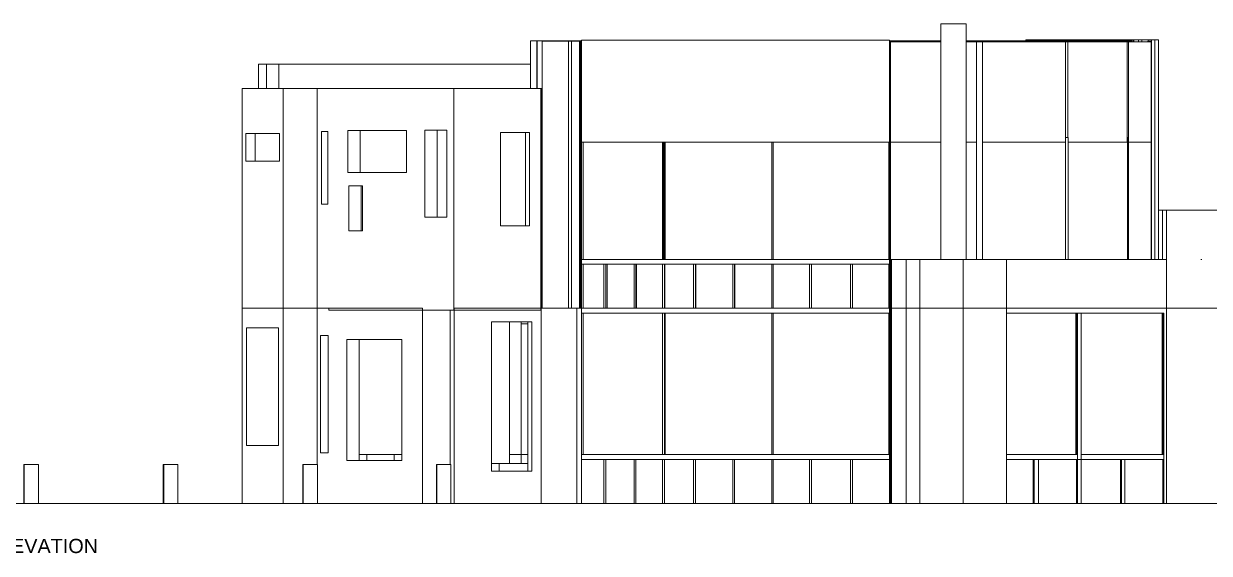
# Model space of a CAD drawing. Header units: millimetres. Extents: x 5814.9 to 5906.1, y 2492.5 to 2551.4.
# Drawn here: x 5833.71 to 5858.03, y 2511.64 to 2522.5 of the extents above; entities that cross this region are included whole.
import ezdxf

# ---------------------------------------------------------------- set-up
doc = ezdxf.new("R2010")
doc.units = ezdxf.units.MM
doc.layers.add('0inne_gulv', color=41, linetype='Continuous', lineweight=13)
doc.layers.add('G-ANNO-TEXT', color=231, linetype='Continuous', lineweight=9)
doc.styles.add('Arial_1', font='arial.ttf', dxfattribs={"height": 50})

msp = doc.modelspace()

# ---------------------------------------------------------------- linework, layer by layer
at = {"layer": '0inne_gulv'}
for p, q in [((5852.523, 2522.144), (5852.523, 2522.496)), ((5852.523, 2522.496), (5853.042, 2522.496)), ((5853.042, 2522.144), (5853.042, 2522.496)), ((5844.105, 2521.666), (5844.105, 2522.144)), ((5844.105, 2522.144), (5844.231, 2522.144)), ((5844.231, 2522.144), (5844.232, 2522.144)), ((5844.231, 2521.166), (5844.231, 2522.144)), ((5844.232, 2522.144), (5844.232, 2522.146)), ((5844.237, 2522.146), (5844.232, 2522.146)), ((5844.232, 2521.166), (5844.232, 2522.144)), ((5844.237, 2521.166), (5844.237, 2522.146)), ((5844.237, 2522.146), (5844.344, 2522.146)), ((5844.344, 2522.136), (5844.344, 2522.146)), ((5844.344, 2522.146), (5844.568, 2522.146)), ((5844.344, 2522.136), (5844.344, 2521.166)), ((5844.344, 2522.136), (5844.568, 2522.136)), ((5844.568, 2522.136), (5844.568, 2522.146)), ((5844.568, 2522.146), (5844.585, 2522.146)), ((5844.568, 2522.136), (5844.585, 2522.136)), ((5844.585, 2522.144), (5844.585, 2522.146)), ((5844.585, 2522.136), (5844.585, 2522.144)), ((5845.148, 2522.144), (5844.585, 2522.144)), ((5844.881, 2522.136), (5844.585, 2522.136)), ((5844.881, 2516.666), (5844.881, 2522.136)), ((5844.881, 2522.136), (5844.946, 2522.136)), ((5844.946, 2516.666), (5844.946, 2522.136)), ((5844.946, 2522.136), (5845.107, 2522.136)), ((5845.107, 2522.136), (5845.13, 2522.136)), ((5845.107, 2516.666), (5845.107, 2522.136)), ((5845.13, 2520.166), (5845.13, 2522.136)), ((5845.13, 2522.136), (5845.148, 2522.136)), ((5845.148, 2522.144), (5845.148, 2522.156)), ((5851.467, 2522.156), (5845.148, 2522.156)), ((5845.148, 2522.136), (5845.148, 2522.144)), ((5845.148, 2520.166), (5845.148, 2522.136)), ((5851.467, 2522.146), (5851.467, 2522.156)), ((5851.467, 2520.066), (5851.467, 2522.146)), ((5851.488, 2522.146), (5851.467, 2522.146)), ((5851.488, 2522.144), (5851.488, 2522.146)), ((5852.523, 2522.144), (5851.488, 2522.144)), ((5851.488, 2522.126), (5851.488, 2522.144)), ((5851.488, 2520.066), (5851.488, 2522.126)), ((5851.488, 2522.126), (5852.523, 2522.126)), ((5852.523, 2522.126), (5852.523, 2522.144)), ((5852.523, 2520.066), (5852.523, 2522.126)), ((5854.264, 2522.144), (5853.042, 2522.144)), ((5853.042, 2522.126), (5853.042, 2522.144)), ((5853.042, 2520.066), (5853.042, 2522.126)), ((5853.253, 2522.126), (5853.042, 2522.126)), ((5853.253, 2520.066), (5853.253, 2522.126)), ((5853.372, 2522.126), (5853.253, 2522.126)), ((5853.372, 2520.066), (5853.372, 2522.126)), ((5853.372, 2522.126), (5855.074, 2522.126)), ((5854.264, 2522.144), (5854.264, 2522.166)), ((5854.264, 2522.166), (5854.344, 2522.166)), ((5854.344, 2522.144), (5854.264, 2522.144)), ((5854.344, 2522.144), (5854.344, 2522.166)), ((5854.344, 2522.166), (5855.569, 2522.166)), ((5855.569, 2522.144), (5854.344, 2522.144)), ((5855.074, 2520.166), (5855.074, 2522.126)), ((5855.074, 2522.126), (5855.127, 2522.126)), ((5855.127, 2520.166), (5855.127, 2522.126)), ((5855.127, 2522.126), (5856.341, 2522.126)), ((5855.569, 2522.144), (5855.569, 2522.166)), ((5855.747, 2522.166), (5855.569, 2522.166)), ((5855.747, 2522.144), (5855.569, 2522.144)), ((5855.747, 2522.144), (5855.747, 2522.166)), ((5855.75, 2522.166), (5855.747, 2522.166)), ((5855.75, 2522.144), (5855.747, 2522.144)), ((5855.75, 2522.144), (5855.75, 2522.166)), ((5855.834, 2522.166), (5855.75, 2522.166)), ((5855.834, 2522.144), (5855.75, 2522.144)), ((5855.834, 2522.144), (5855.834, 2522.166)), ((5856.428, 2522.166), (5855.834, 2522.166)), ((5856.428, 2522.144), (5855.834, 2522.144)), ((5856.341, 2520.166), (5856.341, 2522.126)), ((5856.341, 2522.126), (5856.366, 2522.126)), ((5856.366, 2520.166), (5856.366, 2522.126)), ((5856.366, 2522.126), (5856.428, 2522.126)), ((5856.428, 2522.144), (5856.428, 2522.166)), ((5856.43, 2522.166), (5856.428, 2522.166)), ((5856.428, 2522.126), (5856.428, 2522.144)), ((5856.428, 2522.126), (5856.43, 2522.126)), ((5856.43, 2522.126), (5856.43, 2522.166)), ((5856.43, 2522.166), (5856.459, 2522.166)), ((5856.43, 2522.126), (5856.459, 2522.126)), ((5856.459, 2522.166), (5856.465, 2522.166)), ((5856.459, 2522.126), (5856.459, 2522.166)), ((5856.459, 2522.126), (5856.465, 2522.126)), ((5856.476, 2522.166), (5856.465, 2522.166)), ((5856.465, 2522.126), (5856.476, 2522.126)), ((5856.476, 2522.126), (5856.476, 2522.166)), ((5856.476, 2522.166), (5856.572, 2522.166)), ((5856.572, 2522.126), (5856.476, 2522.126)), ((5856.572, 2522.126), (5856.572, 2522.166)), ((5856.64, 2522.166), (5856.572, 2522.166)), ((5856.572, 2522.126), (5856.64, 2522.126)), ((5856.64, 2522.126), (5856.64, 2522.166)), ((5856.774, 2522.166), (5856.64, 2522.166)), ((5856.765, 2522.126), (5856.64, 2522.126)), ((5856.765, 2522.136), (5856.765, 2522.126)), ((5856.774, 2522.136), (5856.765, 2522.136)), ((5856.833, 2522.126), (5856.765, 2522.126)), ((5856.774, 2522.136), (5856.774, 2522.166)), ((5856.774, 2522.166), (5856.842, 2522.166)), ((5856.833, 2522.136), (5856.774, 2522.136)), ((5856.833, 2522.136), (5856.842, 2522.136)), ((5856.833, 2522.136), (5856.833, 2522.126)), ((5856.833, 2520.066), (5856.833, 2522.126)), ((5856.842, 2522.136), (5856.842, 2522.166)), ((5856.842, 2522.166), (5856.909, 2522.166)), ((5856.842, 2517.666), (5856.842, 2522.136)), ((5856.909, 2517.666), (5856.909, 2522.166)), ((5856.909, 2517.666), (5856.909, 2522.166)), ((5856.909, 2522.166), (5856.909, 2522.166)), ((5856.909, 2522.166), (5856.984, 2522.166)), ((5856.984, 2518.676), (5856.984, 2522.166)), ((5838.526, 2521.666), (5838.526, 2521.166)), ((5838.526, 2521.666), (5838.686, 2521.666)), ((5838.686, 2521.166), (5838.686, 2521.666)), ((5838.94, 2521.666), (5838.686, 2521.666)), ((5838.94, 2521.666), (5844.105, 2521.666)), ((5838.94, 2521.166), (5838.94, 2521.666)), ((5844.105, 2521.166), (5844.105, 2521.666)), ((5838.188, 2516.666), (5838.188, 2521.166)), ((5838.188, 2521.166), (5838.526, 2521.166)), ((5838.526, 2521.166), (5838.686, 2521.166)), ((5838.94, 2521.166), (5838.686, 2521.166)), ((5838.94, 2521.166), (5839.029, 2521.166)), ((5839.029, 2516.666), (5839.029, 2521.166)), ((5839.728, 2521.166), (5839.029, 2521.166)), ((5839.728, 2516.666), (5839.728, 2521.166)), ((5839.728, 2521.166), (5842.532, 2521.166)), ((5842.532, 2521.166), (5842.532, 2516.626)), ((5844.105, 2521.166), (5842.532, 2521.166)), ((5844.105, 2521.166), (5844.231, 2521.166)), ((5844.231, 2521.166), (5844.232, 2521.166)), ((5844.232, 2521.166), (5844.237, 2521.166)), ((5844.316, 2521.166), (5844.237, 2521.166)), ((5844.316, 2521.166), (5844.319, 2521.166)), ((5844.316, 2521.166), (5844.316, 2516.666)), ((5844.319, 2521.166), (5844.319, 2516.666)), ((5844.319, 2521.166), (5844.344, 2521.166)), ((5844.344, 2516.666), (5844.344, 2521.166)), ((5838.264, 2519.676), (5838.264, 2520.246)), ((5838.264, 2520.246), (5838.454, 2520.246)), ((5838.454, 2519.676), (5838.454, 2520.246)), ((5838.454, 2520.246), (5838.955, 2520.246)), ((5838.955, 2520.246), (5838.955, 2519.676)), ((5839.816, 2520.287), (5839.943, 2520.287)), ((5839.816, 2520.287), (5839.816, 2518.797)), ((5839.943, 2518.797), (5839.943, 2520.287)), ((5840.358, 2520.309), (5840.612, 2520.309)), ((5840.358, 2519.449), (5840.358, 2520.309)), ((5840.612, 2520.309), (5841.561, 2520.309)), ((5840.612, 2519.449), (5840.612, 2520.309)), ((5841.561, 2520.309), (5841.561, 2519.449)), ((5841.936, 2520.315), (5842.19, 2520.315)), ((5841.936, 2520.315), (5841.936, 2518.535)), ((5842.19, 2520.315), (5842.19, 2518.535)), ((5842.387, 2520.315), (5842.19, 2520.315)), ((5842.387, 2518.535), (5842.387, 2520.315)), ((5843.49, 2520.264), (5843.49, 2518.354)), ((5844.002, 2520.264), (5843.49, 2520.264)), ((5844.002, 2518.354), (5844.002, 2520.264)), ((5844.082, 2520.264), (5844.002, 2520.264)), ((5844.082, 2518.354), (5844.082, 2520.264)), ((5845.13, 2520.166), (5845.13, 2516.666)), ((5845.13, 2520.166), (5845.148, 2520.166)), ((5845.148, 2520.066), (5845.148, 2520.166)), ((5855.074, 2520.166), (5855.079, 2520.166)), ((5855.074, 2520.166), (5855.074, 2520.066)), ((5855.079, 2520.066), (5855.079, 2520.166)), ((5855.079, 2520.166), (5855.127, 2520.166)), ((5855.131, 2520.166), (5855.127, 2520.166)), ((5855.131, 2520.066), (5855.131, 2520.166)), ((5856.341, 2520.166), (5856.347, 2520.166)), ((5856.341, 2520.166), (5856.341, 2520.066)), ((5856.347, 2520.066), (5856.347, 2520.166)), ((5856.347, 2520.166), (5856.366, 2520.166)), ((5856.372, 2520.166), (5856.366, 2520.166)), ((5856.372, 2520.066), (5856.372, 2520.166)), ((5845.148, 2517.666), (5845.148, 2520.066)), ((5845.148, 2520.066), (5845.183, 2520.066)), ((5845.183, 2517.666), (5845.183, 2520.066)), ((5846.811, 2520.066), (5845.183, 2520.066)), ((5846.811, 2517.666), (5846.811, 2520.066)), ((5846.811, 2520.066), (5846.834, 2520.066)), ((5846.834, 2517.666), (5846.834, 2520.066)), ((5846.834, 2520.066), (5846.852, 2520.066)), ((5846.852, 2517.666), (5846.852, 2520.066)), ((5846.852, 2520.066), (5846.867, 2520.066)), ((5846.867, 2517.666), (5846.867, 2520.066)), ((5849.05, 2520.066), (5846.867, 2520.066)), ((5849.05, 2520.066), (5849.08, 2520.066)), ((5849.05, 2517.666), (5849.05, 2520.066)), ((5849.08, 2517.666), (5849.08, 2520.066)), ((5849.08, 2520.066), (5849.083, 2520.066)), ((5849.083, 2517.666), (5849.083, 2520.066)), ((5851.456, 2520.066), (5849.083, 2520.066)), ((5851.456, 2517.666), (5851.456, 2520.066)), ((5851.456, 2520.066), (5851.467, 2520.066)), ((5851.467, 2517.666), (5851.467, 2520.066)), ((5851.488, 2517.666), (5851.488, 2520.066)), ((5851.488, 2520.066), (5852.523, 2520.066)), ((5852.523, 2517.666), (5852.523, 2520.066)), ((5853.042, 2517.666), (5853.042, 2520.066)), ((5853.253, 2520.066), (5853.042, 2520.066)), ((5853.253, 2517.666), (5853.253, 2520.066)), ((5853.372, 2517.666), (5853.372, 2520.066)), ((5853.372, 2520.066), (5855.074, 2520.066)), ((5855.074, 2520.066), (5855.079, 2520.066)), ((5855.079, 2517.666), (5855.079, 2520.066)), ((5855.131, 2517.666), (5855.131, 2520.066)), ((5855.131, 2520.066), (5856.341, 2520.066)), ((5856.341, 2520.066), (5856.347, 2520.066)), ((5856.347, 2517.666), (5856.347, 2520.066)), ((5856.372, 2517.666), (5856.372, 2520.066)), ((5856.372, 2520.066), (5856.833, 2520.066)), ((5856.833, 2517.666), (5856.833, 2520.066)), ((5838.454, 2519.676), (5838.264, 2519.676)), ((5838.955, 2519.676), (5838.454, 2519.676)), ((5840.612, 2519.449), (5840.358, 2519.449)), ((5841.561, 2519.449), (5840.612, 2519.449)), ((5840.378, 2519.173), (5840.632, 2519.173)), ((5840.378, 2518.253), (5840.378, 2519.173)), ((5840.632, 2519.173), (5840.654, 2519.173)), ((5840.632, 2518.253), (5840.632, 2519.173)), ((5840.654, 2519.173), (5840.654, 2518.253)), ((5839.816, 2518.797), (5839.943, 2518.797)), ((5857.066, 2518.676), (5856.984, 2518.676)), ((5856.984, 2517.666), (5856.984, 2518.676)), ((5857.066, 2517.666), (5857.066, 2518.676)), ((5857.147, 2518.676), (5857.066, 2518.676)), ((5857.147, 2517.666), (5857.147, 2518.676)), ((5857.147, 2518.676), (5858.925, 2518.676)), ((5841.936, 2518.535), (5842.19, 2518.535)), ((5842.19, 2518.535), (5842.387, 2518.535)), ((5840.632, 2518.253), (5840.378, 2518.253)), ((5840.654, 2518.253), (5840.632, 2518.253)), ((5843.49, 2518.354), (5844.002, 2518.354)), ((5844.082, 2518.354), (5844.002, 2518.354)), ((5845.148, 2517.566), (5845.148, 2517.666)), ((5845.148, 2517.666), (5845.183, 2517.666)), ((5845.148, 2516.666), (5845.148, 2517.566)), ((5845.148, 2517.566), (5845.183, 2517.566)), ((5846.811, 2517.666), (5845.183, 2517.666)), ((5845.183, 2516.666), (5845.183, 2517.566)), ((5845.609, 2517.566), (5845.183, 2517.566)), ((5845.609, 2517.566), (5845.65, 2517.566)), ((5845.609, 2516.666), (5845.609, 2517.566)), ((5845.65, 2517.566), (5845.676, 2517.566)), ((5845.65, 2516.666), (5845.65, 2517.566)), ((5845.676, 2516.666), (5845.676, 2517.566)), ((5846.228, 2517.566), (5845.676, 2517.566)), ((5846.228, 2517.566), (5846.262, 2517.566)), ((5846.228, 2516.666), (5846.228, 2517.566)), ((5846.262, 2517.566), (5846.279, 2517.566)), ((5846.262, 2516.666), (5846.262, 2517.566)), ((5846.279, 2516.666), (5846.279, 2517.566)), ((5846.811, 2517.566), (5846.279, 2517.566)), ((5846.811, 2517.666), (5846.834, 2517.666)), ((5846.811, 2516.666), (5846.811, 2517.566)), ((5846.811, 2517.566), (5846.852, 2517.566)), ((5846.834, 2517.666), (5846.852, 2517.666)), ((5846.867, 2517.666), (5846.852, 2517.666)), ((5846.852, 2516.666), (5846.852, 2517.566)), ((5846.852, 2517.566), (5846.862, 2517.566)), ((5846.862, 2516.666), (5846.862, 2517.566)), ((5847.449, 2517.566), (5846.862, 2517.566)), ((5846.867, 2517.666), (5849.05, 2517.666)), ((5847.449, 2517.566), (5847.489, 2517.566)), ((5847.449, 2516.666), (5847.449, 2517.566)), ((5847.489, 2517.566), (5847.496, 2517.566)), ((5847.489, 2516.666), (5847.489, 2517.566)), ((5847.496, 2516.666), (5847.496, 2517.566)), ((5848.254, 2517.566), (5847.496, 2517.566)), ((5848.254, 2517.566), (5848.29, 2517.566)), ((5848.254, 2516.666), (5848.254, 2517.566)), ((5848.29, 2517.566), (5848.296, 2517.566)), ((5848.29, 2516.666), (5848.29, 2517.566)), ((5848.296, 2516.666), (5848.296, 2517.566)), ((5849.05, 2517.566), (5848.296, 2517.566)), ((5849.05, 2517.666), (5849.08, 2517.666)), ((5849.05, 2516.666), (5849.05, 2517.566)), ((5849.05, 2517.566), (5849.08, 2517.566)), ((5849.083, 2517.666), (5849.08, 2517.666)), ((5849.08, 2516.666), (5849.08, 2517.566)), ((5849.08, 2517.566), (5849.082, 2517.566)), ((5849.082, 2516.666), (5849.082, 2517.566)), ((5849.829, 2517.566), (5849.082, 2517.566)), ((5849.083, 2517.666), (5851.456, 2517.666)), ((5849.829, 2517.566), (5849.869, 2517.566)), ((5849.829, 2516.666), (5849.829, 2517.566)), ((5849.869, 2516.666), (5849.869, 2517.566)), ((5849.869, 2517.566), (5849.87, 2517.566)), ((5849.87, 2516.666), (5849.87, 2517.566)), ((5850.665, 2517.566), (5849.87, 2517.566)), ((5850.665, 2517.566), (5850.666, 2517.566)), ((5850.665, 2516.666), (5850.665, 2517.566)), ((5850.666, 2517.566), (5850.71, 2517.566)), ((5850.666, 2516.666), (5850.666, 2517.566)), ((5850.71, 2516.666), (5850.71, 2517.566)), ((5851.456, 2517.566), (5850.71, 2517.566)), ((5851.467, 2517.666), (5851.456, 2517.666)), ((5851.456, 2516.666), (5851.456, 2517.566)), ((5851.456, 2517.566), (5851.467, 2517.566)), ((5851.467, 2517.566), (5851.467, 2517.666)), ((5851.467, 2516.666), (5851.467, 2517.566)), ((5851.489, 2517.666), (5851.488, 2517.666)), ((5851.488, 2516.666), (5851.488, 2517.666)), ((5851.489, 2516.666), (5851.489, 2517.666)), ((5851.509, 2517.666), (5851.489, 2517.666)), ((5851.509, 2516.666), (5851.509, 2517.666)), ((5851.509, 2517.666), (5851.81, 2517.666)), ((5851.81, 2516.666), (5851.81, 2517.666)), ((5851.81, 2517.666), (5852.091, 2517.666)), ((5852.091, 2516.666), (5852.091, 2517.666)), ((5852.091, 2517.666), (5852.523, 2517.666)), ((5852.523, 2517.666), (5852.98, 2517.666)), ((5852.98, 2516.666), (5852.98, 2517.666)), ((5852.98, 2517.666), (5853.042, 2517.666)), ((5853.042, 2517.666), (5853.253, 2517.666)), ((5853.372, 2517.666), (5853.253, 2517.666)), ((5853.869, 2517.666), (5853.372, 2517.666)), ((5853.869, 2517.666), (5855.079, 2517.666)), ((5853.869, 2516.669), (5853.869, 2517.666)), ((5855.079, 2517.666), (5855.131, 2517.666)), ((5855.131, 2517.666), (5856.347, 2517.666)), ((5856.347, 2517.666), (5856.372, 2517.666)), ((5856.372, 2517.666), (5856.833, 2517.666)), ((5856.833, 2517.666), (5856.842, 2517.666)), ((5856.842, 2517.666), (5856.909, 2517.666)), ((5856.909, 2517.666), (5856.909, 2517.666)), ((5856.909, 2517.666), (5856.984, 2517.666)), ((5856.984, 2517.666), (5857.066, 2517.666)), ((5857.066, 2517.666), (5857.147, 2517.666)), ((5857.147, 2516.669), (5857.147, 2517.666)), ((5857.855, 2517.666), (5857.873, 2517.666)), ((5838.188, 2512.666), (5838.188, 2516.666)), ((5838.188, 2516.666), (5839.029, 2516.666)), ((5839.029, 2512.666), (5839.029, 2516.666)), ((5839.029, 2516.666), (5839.728, 2516.666)), ((5839.728, 2513.466), (5839.728, 2516.666)), ((5839.968, 2516.666), (5839.728, 2516.666)), ((5839.968, 2516.666), (5841.891, 2516.666)), ((5839.968, 2516.666), (5839.968, 2516.626)), ((5839.968, 2516.626), (5841.891, 2516.626)), ((5841.891, 2516.626), (5841.891, 2516.666)), ((5841.891, 2512.666), (5841.891, 2516.626)), ((5841.891, 2516.626), (5842.457, 2516.626)), ((5842.457, 2513.466), (5842.457, 2516.626)), ((5842.457, 2516.626), (5842.532, 2516.626)), ((5842.532, 2516.626), (5842.538, 2516.626)), ((5842.538, 2516.626), (5842.538, 2516.666)), ((5842.538, 2516.666), (5844.316, 2516.666)), ((5842.538, 2512.666), (5842.538, 2516.626)), ((5844.316, 2516.626), (5842.538, 2516.626)), ((5844.316, 2516.666), (5844.316, 2516.626)), ((5844.316, 2516.666), (5844.319, 2516.666)), ((5844.316, 2516.626), (5844.319, 2516.626)), ((5844.319, 2516.626), (5844.319, 2516.666)), ((5844.319, 2516.666), (5844.344, 2516.666)), ((5844.319, 2512.666), (5844.319, 2516.626)), ((5844.344, 2516.666), (5844.881, 2516.666)), ((5844.881, 2516.666), (5844.939, 2516.666)), ((5844.939, 2516.666), (5844.946, 2516.666)), ((5844.946, 2516.666), (5845.057, 2516.666)), ((5845.057, 2512.666), (5845.057, 2516.666)), ((5845.057, 2516.666), (5845.107, 2516.666)), ((5845.107, 2516.666), (5845.322, 2516.666)), ((5845.148, 2516.566), (5845.148, 2516.666)), ((5845.148, 2516.666), (5845.183, 2516.666)), ((5845.148, 2513.666), (5845.148, 2516.566)), ((5845.148, 2516.566), (5845.183, 2516.566)), ((5845.183, 2516.666), (5845.609, 2516.666)), ((5845.183, 2513.666), (5845.183, 2516.566)), ((5845.183, 2516.566), (5846.811, 2516.566)), ((5845.497, 2516.666), (5845.456, 2516.666)), ((5845.508, 2516.666), (5845.497, 2516.666)), ((5845.609, 2516.666), (5845.65, 2516.666)), ((5845.65, 2516.666), (5845.676, 2516.666)), ((5846.228, 2516.666), (5845.676, 2516.666)), ((5845.973, 2516.666), (5846.013, 2516.666)), ((5846.013, 2516.666), (5846.06, 2516.666)), ((5846.228, 2516.666), (5846.262, 2516.666)), ((5846.262, 2516.666), (5846.279, 2516.666)), ((5846.279, 2516.666), (5846.811, 2516.666)), ((5846.811, 2516.666), (5846.852, 2516.666)), ((5846.811, 2513.666), (5846.811, 2516.566)), ((5846.811, 2516.566), (5846.852, 2516.566)), ((5846.862, 2516.666), (5846.852, 2516.666)), ((5846.852, 2513.666), (5846.852, 2516.566)), ((5846.852, 2516.566), (5846.868, 2516.566)), ((5846.862, 2516.666), (5847.449, 2516.666)), ((5846.868, 2513.666), (5846.868, 2516.566)), ((5849.05, 2516.566), (5846.868, 2516.566)), ((5847.449, 2516.666), (5847.489, 2516.666)), ((5847.489, 2516.666), (5847.496, 2516.666)), ((5847.496, 2516.666), (5848.254, 2516.666)), ((5848.254, 2516.666), (5848.29, 2516.666)), ((5848.29, 2516.666), (5848.296, 2516.666)), ((5849.05, 2516.666), (5848.296, 2516.666)), ((5849.05, 2516.666), (5849.08, 2516.666)), ((5849.05, 2513.666), (5849.05, 2516.566)), ((5849.08, 2516.566), (5849.05, 2516.566)), ((5849.082, 2516.666), (5849.08, 2516.666)), ((5849.08, 2513.666), (5849.08, 2516.566)), ((5849.08, 2516.566), (5849.084, 2516.566)), ((5849.082, 2516.666), (5849.829, 2516.666)), ((5849.084, 2513.666), (5849.084, 2516.566)), ((5849.084, 2516.566), (5851.456, 2516.566)), ((5849.829, 2516.666), (5849.869, 2516.666)), ((5849.87, 2516.666), (5849.869, 2516.666)), ((5850.665, 2516.666), (5849.87, 2516.666)), ((5849.89, 2516.666), (5849.887, 2516.666)), ((5850.388, 2516.666), (5850.63, 2516.666)), ((5850.63, 2516.666), (5851.35, 2516.666)), ((5850.665, 2516.666), (5850.666, 2516.666)), ((5850.666, 2516.666), (5850.71, 2516.666)), ((5850.71, 2516.666), (5851.456, 2516.666)), ((5851.35, 2516.666), (5851.493, 2516.666)), ((5851.456, 2516.666), (5851.467, 2516.666)), ((5851.456, 2513.666), (5851.456, 2516.566)), ((5851.456, 2516.566), (5851.467, 2516.566)), ((5851.467, 2516.566), (5851.467, 2516.666)), ((5851.467, 2513.666), (5851.467, 2516.566)), ((5851.488, 2512.666), (5851.488, 2516.666)), ((5851.489, 2516.666), (5851.488, 2516.666)), ((5851.489, 2512.666), (5851.489, 2516.666)), ((5851.509, 2516.666), (5851.489, 2516.666)), ((5851.509, 2512.666), (5851.509, 2516.666)), ((5851.81, 2516.666), (5851.509, 2516.666)), ((5852.091, 2516.666), (5851.81, 2516.666)), ((5851.81, 2512.666), (5851.81, 2516.666)), ((5852.091, 2516.666), (5852.98, 2516.666)), ((5852.091, 2512.666), (5852.091, 2516.666)), ((5852.98, 2516.666), (5853.869, 2516.666)), ((5852.98, 2512.666), (5852.98, 2516.666)), ((5853.869, 2516.669), (5854.245, 2516.669)), ((5853.869, 2516.666), (5853.869, 2516.669)), ((5854.245, 2516.666), (5853.869, 2516.666)), ((5853.869, 2516.666), (5854.245, 2516.666)), ((5853.869, 2516.666), (5853.869, 2516.666)), ((5853.869, 2516.566), (5853.869, 2516.666)), ((5853.869, 2516.566), (5855.29, 2516.566)), ((5853.869, 2513.666), (5853.869, 2516.566)), ((5854.245, 2516.669), (5854.245, 2516.666)), ((5854.245, 2516.669), (5855.079, 2516.669)), ((5854.245, 2516.666), (5855.079, 2516.667)), ((5854.245, 2516.666), (5854.245, 2516.666)), ((5854.245, 2516.666), (5857.147, 2516.666)), ((5855.079, 2516.667), (5855.079, 2516.669)), ((5855.079, 2516.669), (5855.131, 2516.669)), ((5855.079, 2516.667), (5855.131, 2516.667)), ((5855.131, 2516.667), (5855.131, 2516.669)), ((5855.131, 2516.669), (5856.347, 2516.669)), ((5855.131, 2516.667), (5856.347, 2516.668)), ((5855.29, 2515.736), (5855.29, 2516.566)), ((5855.29, 2516.566), (5855.3, 2516.566)), ((5855.3, 2515.736), (5855.3, 2516.566)), ((5855.3, 2516.566), (5855.32, 2516.566)), ((5855.32, 2513.666), (5855.32, 2516.566)), ((5855.32, 2516.566), (5855.397, 2516.566)), ((5855.397, 2513.666), (5855.397, 2516.566)), ((5855.397, 2516.566), (5857.063, 2516.566)), ((5856.347, 2516.668), (5856.347, 2516.669)), ((5856.347, 2516.669), (5856.372, 2516.669)), ((5856.347, 2516.668), (5856.372, 2516.668)), ((5856.372, 2516.668), (5856.372, 2516.669)), ((5856.372, 2516.669), (5856.833, 2516.669)), ((5856.372, 2516.668), (5856.833, 2516.669)), ((5856.833, 2516.669), (5856.833, 2516.669)), ((5856.833, 2516.669), (5856.842, 2516.669)), ((5856.833, 2516.669), (5856.842, 2516.669)), ((5856.842, 2516.669), (5856.842, 2516.669)), ((5856.842, 2516.669), (5856.909, 2516.669)), ((5856.842, 2516.669), (5856.909, 2516.669)), ((5856.909, 2516.669), (5856.909, 2516.669)), ((5856.909, 2516.669), (5856.909, 2516.669)), ((5856.909, 2516.669), (5856.909, 2516.669)), ((5856.909, 2516.669), (5856.909, 2516.669)), ((5856.909, 2516.669), (5856.984, 2516.669)), ((5856.909, 2516.669), (5856.984, 2516.669)), ((5856.984, 2516.669), (5856.984, 2516.669)), ((5856.984, 2516.669), (5857.147, 2516.669)), ((5857.147, 2516.669), (5856.984, 2516.669)), ((5857.063, 2515.736), (5857.063, 2516.566)), ((5857.063, 2516.566), (5857.073, 2516.566)), ((5857.073, 2515.736), (5857.073, 2516.566)), ((5857.073, 2516.566), (5857.093, 2516.566)), ((5857.093, 2513.666), (5857.093, 2516.566)), ((5857.147, 2516.666), (5857.147, 2516.669)), ((5858.925, 2516.666), (5857.147, 2516.666)), ((5857.147, 2516.666), (5857.147, 2512.666)), ((5838.931, 2516.264), (5838.275, 2516.264)), ((5838.275, 2516.264), (5838.275, 2513.854)), ((5838.931, 2513.854), (5838.931, 2516.264)), ((5843.67, 2516.389), (5843.3, 2516.389)), ((5843.3, 2516.389), (5843.3, 2513.486)), ((5843.67, 2513.666), (5843.67, 2516.389)), ((5843.91, 2516.389), (5843.67, 2516.389)), ((5843.91, 2516.346), (5843.91, 2516.389)), ((5844.049, 2516.389), (5843.91, 2516.389)), ((5843.91, 2513.666), (5843.91, 2516.346)), ((5843.91, 2516.346), (5844.049, 2516.346)), ((5844.129, 2516.389), (5844.049, 2516.389)), ((5844.049, 2516.346), (5844.049, 2516.389)), ((5844.049, 2513.666), (5844.049, 2516.346)), ((5844.129, 2513.329), (5844.129, 2516.389)), ((5839.797, 2516.11), (5839.797, 2513.7)), ((5839.954, 2516.11), (5839.797, 2516.11)), ((5839.954, 2513.7), (5839.954, 2516.11)), ((5840.333, 2513.546), (5840.333, 2516.026)), ((5840.333, 2516.026), (5840.587, 2516.026)), ((5840.587, 2513.666), (5840.587, 2516.026)), ((5840.587, 2516.026), (5841.463, 2516.026)), ((5841.463, 2516.026), (5841.463, 2513.666)), ((5855.29, 2513.666), (5855.29, 2515.736)), ((5855.29, 2515.736), (5855.3, 2515.736)), ((5855.3, 2513.666), (5855.3, 2515.736)), ((5857.063, 2513.666), (5857.063, 2515.736)), ((5857.063, 2515.736), (5857.073, 2515.736)), ((5857.073, 2513.666), (5857.073, 2515.736)), ((5838.275, 2513.854), (5838.931, 2513.854)), ((5839.797, 2513.7), (5839.954, 2513.7)), ((5840.587, 2513.666), (5840.743, 2513.666)), ((5840.587, 2513.546), (5840.587, 2513.666)), ((5840.743, 2513.666), (5841.304, 2513.666)), ((5840.743, 2513.546), (5840.743, 2513.666)), ((5841.304, 2513.666), (5841.463, 2513.666)), ((5841.304, 2513.546), (5841.304, 2513.666)), ((5841.463, 2513.666), (5841.463, 2513.546)), ((5843.67, 2513.486), (5843.67, 2513.666)), ((5843.67, 2513.666), (5843.91, 2513.666)), ((5843.91, 2513.486), (5843.91, 2513.666)), ((5843.91, 2513.666), (5844.049, 2513.666)), ((5844.049, 2513.486), (5844.049, 2513.666)), ((5845.148, 2513.566), (5845.148, 2513.666)), ((5845.148, 2513.666), (5845.183, 2513.666)), ((5845.148, 2512.666), (5845.148, 2513.566)), ((5845.148, 2513.566), (5845.479, 2513.566)), ((5846.811, 2513.666), (5845.183, 2513.666)), ((5845.479, 2513.566), (5845.609, 2513.566)), ((5845.609, 2513.566), (5845.65, 2513.566)), ((5845.609, 2512.666), (5845.609, 2513.566)), ((5845.65, 2512.666), (5845.65, 2513.566)), ((5846.228, 2513.566), (5845.65, 2513.566)), ((5846.228, 2513.566), (5846.262, 2513.566)), ((5846.228, 2512.666), (5846.228, 2513.566)), ((5846.262, 2512.666), (5846.262, 2513.566)), ((5846.811, 2513.566), (5846.262, 2513.566)), ((5846.811, 2513.666), (5846.852, 2513.666)), ((5846.811, 2512.666), (5846.811, 2513.566)), ((5846.852, 2513.566), (5846.811, 2513.566)), ((5846.868, 2513.666), (5846.852, 2513.666)), ((5846.852, 2512.666), (5846.852, 2513.566)), ((5846.852, 2513.566), (5847.449, 2513.566)), ((5849.05, 2513.666), (5846.868, 2513.666)), ((5847.449, 2512.666), (5847.449, 2513.566)), ((5847.449, 2513.566), (5847.489, 2513.566)), ((5847.489, 2512.666), (5847.489, 2513.566)), ((5847.489, 2513.566), (5848.254, 2513.566)), ((5848.254, 2512.666), (5848.254, 2513.566)), ((5848.254, 2513.566), (5848.29, 2513.566)), ((5848.29, 2512.666), (5848.29, 2513.566)), ((5848.29, 2513.566), (5849.05, 2513.566)), ((5849.05, 2513.666), (5849.08, 2513.666)), ((5849.05, 2512.666), (5849.05, 2513.566)), ((5849.08, 2513.566), (5849.05, 2513.566)), ((5849.084, 2513.666), (5849.08, 2513.666)), ((5849.08, 2512.666), (5849.08, 2513.566)), ((5849.08, 2513.566), (5849.829, 2513.566)), ((5851.456, 2513.666), (5849.084, 2513.666)), ((5849.829, 2513.566), (5849.869, 2513.566)), ((5849.829, 2512.666), (5849.829, 2513.566)), ((5849.869, 2512.666), (5849.869, 2513.566)), ((5849.869, 2513.566), (5850.666, 2513.566)), ((5850.666, 2512.666), (5850.666, 2513.566)), ((5850.666, 2513.566), (5850.71, 2513.566)), ((5850.71, 2512.666), (5850.71, 2513.566)), ((5850.71, 2513.566), (5851.467, 2513.566)), ((5851.456, 2513.666), (5851.467, 2513.666)), ((5851.467, 2513.566), (5851.467, 2513.666)), ((5851.467, 2512.666), (5851.467, 2513.566)), ((5855.29, 2513.666), (5853.869, 2513.666)), ((5853.869, 2513.566), (5853.869, 2513.666)), ((5853.869, 2513.566), (5854.415, 2513.566)), ((5853.869, 2512.666), (5853.869, 2513.566)), ((5854.415, 2512.666), (5854.415, 2513.566)), ((5854.415, 2513.566), (5854.436, 2513.566)), ((5854.436, 2512.666), (5854.436, 2513.566)), ((5854.436, 2513.566), (5854.522, 2513.566)), ((5854.522, 2512.666), (5854.522, 2513.566)), ((5854.522, 2513.566), (5855.302, 2513.566)), ((5855.29, 2513.666), (5855.3, 2513.666)), ((5855.32, 2513.666), (5855.3, 2513.666)), ((5855.302, 2512.666), (5855.302, 2513.566)), ((5855.302, 2513.566), (5855.32, 2513.566)), ((5855.32, 2513.566), (5855.32, 2513.666)), ((5855.32, 2512.666), (5855.32, 2513.566)), ((5855.32, 2513.566), (5855.397, 2513.566)), ((5855.397, 2513.566), (5855.397, 2513.666)), ((5857.063, 2513.666), (5855.397, 2513.666)), ((5855.397, 2512.666), (5855.397, 2513.566)), ((5855.397, 2513.566), (5856.207, 2513.566)), ((5856.207, 2512.666), (5856.207, 2513.566)), ((5856.207, 2513.566), (5856.225, 2513.566)), ((5856.225, 2512.666), (5856.225, 2513.566)), ((5856.225, 2513.566), (5856.292, 2513.566)), ((5856.292, 2512.666), (5856.292, 2513.566)), ((5856.292, 2513.566), (5857.075, 2513.566)), ((5857.073, 2513.666), (5857.063, 2513.666)), ((5857.073, 2513.666), (5857.093, 2513.666)), ((5857.075, 2512.666), (5857.075, 2513.566)), ((5857.075, 2513.566), (5857.093, 2513.566)), ((5857.093, 2513.566), (5857.093, 2513.666)), ((5857.093, 2512.666), (5857.093, 2513.566)), ((5833.716, 2513.466), (5833.71, 2513.466)), ((5833.71, 2512.666), (5833.71, 2513.466)), ((5833.716, 2512.666), (5833.716, 2513.466)), ((5833.716, 2513.466), (5834.009, 2513.466)), ((5834.009, 2512.666), (5834.009, 2513.466)), ((5836.571, 2512.666), (5836.571, 2513.466)), ((5836.579, 2513.466), (5836.571, 2513.466)), ((5836.579, 2512.666), (5836.579, 2513.466)), ((5836.87, 2513.466), (5836.579, 2513.466)), ((5836.87, 2512.666), (5836.87, 2513.466)), ((5839.439, 2513.466), (5839.432, 2513.466)), ((5839.432, 2512.666), (5839.432, 2513.466)), ((5839.439, 2512.666), (5839.439, 2513.466)), ((5839.439, 2513.466), (5839.728, 2513.466)), ((5839.732, 2513.466), (5839.728, 2513.466)), ((5839.732, 2512.666), (5839.732, 2513.466)), ((5840.587, 2513.546), (5840.333, 2513.546)), ((5840.743, 2513.546), (5840.587, 2513.546)), ((5841.304, 2513.546), (5840.743, 2513.546)), ((5841.463, 2513.546), (5841.304, 2513.546)), ((5842.173, 2512.666), (5842.173, 2513.466)), ((5842.18, 2513.466), (5842.173, 2513.466)), ((5842.18, 2512.666), (5842.18, 2513.466)), ((5842.457, 2513.466), (5842.18, 2513.466)), ((5842.457, 2513.466), (5842.471, 2513.466)), ((5842.471, 2512.666), (5842.471, 2513.466)), ((5843.459, 2513.486), (5843.3, 2513.486)), ((5843.3, 2513.486), (5843.3, 2513.329)), ((5843.3, 2513.329), (5843.459, 2513.329)), ((5843.459, 2513.329), (5843.459, 2513.486)), ((5843.67, 2513.486), (5843.459, 2513.486)), ((5843.459, 2513.329), (5844.049, 2513.329)), ((5843.91, 2513.486), (5843.67, 2513.486)), ((5843.91, 2513.486), (5844.049, 2513.486)), ((5844.049, 2513.329), (5844.049, 2513.486)), ((5844.129, 2513.329), (5844.049, 2513.329)), ((5833.71, 2512.666), (5832.481, 2512.666)), ((5833.71, 2512.666), (5833.716, 2512.666)), ((5833.716, 2512.666), (5834.009, 2512.666)), ((5833.952, 2512.666), (5834.032, 2512.666)), ((5836.571, 2512.666), (5834.009, 2512.666)), ((5834.286, 2512.666), (5834.009, 2512.666)), ((5834.206, 2512.666), (5834.009, 2512.666)), ((5834.032, 2512.666), (5834.286, 2512.666)), ((5834.032, 2512.666), (5834.112, 2512.666)), ((5834.112, 2512.666), (5834.62, 2512.666)), ((5834.112, 2512.666), (5834.192, 2512.666)), ((5834.192, 2512.666), (5834.7, 2512.666)), ((5834.192, 2512.666), (5834.272, 2512.666)), ((5834.286, 2512.666), (5834.206, 2512.666)), ((5834.46, 2512.666), (5834.206, 2512.666)), ((5834.272, 2512.666), (5834.781, 2512.666)), ((5834.272, 2512.666), (5834.352, 2512.666)), ((5834.62, 2512.666), (5834.286, 2512.666)), ((5834.352, 2512.666), (5834.861, 2512.666)), ((5834.352, 2512.666), (5834.433, 2512.666)), ((5834.433, 2512.666), (5834.941, 2512.666)), ((5834.433, 2512.666), (5834.513, 2512.666)), ((5834.62, 2512.666), (5834.46, 2512.666)), ((5834.714, 2512.666), (5834.46, 2512.666)), ((5834.513, 2512.666), (5835.021, 2512.666)), ((5834.513, 2512.666), (5834.593, 2512.666)), ((5834.593, 2512.666), (5835.101, 2512.666)), ((5834.593, 2512.666), (5834.673, 2512.666)), ((5834.62, 2512.666), (5834.874, 2512.666)), ((5834.7, 2512.666), (5834.62, 2512.666)), ((5834.673, 2512.666), (5835.181, 2512.666)), ((5834.673, 2512.666), (5834.753, 2512.666)), ((5834.781, 2512.666), (5834.7, 2512.666)), ((5834.874, 2512.666), (5834.714, 2512.666)), ((5834.968, 2512.666), (5834.714, 2512.666)), ((5834.753, 2512.666), (5835.261, 2512.666)), ((5834.753, 2512.666), (5834.833, 2512.666)), ((5834.861, 2512.666), (5834.781, 2512.666)), ((5834.833, 2512.666), (5835.341, 2512.666)), ((5834.833, 2512.666), (5834.913, 2512.666)), ((5834.941, 2512.666), (5834.861, 2512.666)), ((5834.874, 2512.666), (5835.129, 2512.666)), ((5834.913, 2512.666), (5835.422, 2512.666)), ((5834.913, 2512.666), (5834.993, 2512.666)), ((5835.021, 2512.666), (5834.941, 2512.666)), ((5835.129, 2512.666), (5834.968, 2512.666)), ((5835.222, 2512.666), (5834.968, 2512.666)), ((5834.993, 2512.666), (5835.502, 2512.666)), ((5834.993, 2512.666), (5835.074, 2512.666)), ((5835.101, 2512.666), (5835.021, 2512.666)), ((5835.074, 2512.666), (5835.582, 2512.666)), ((5835.074, 2512.666), (5835.154, 2512.666)), ((5835.181, 2512.666), (5835.101, 2512.666)), ((5835.129, 2512.666), (5835.383, 2512.666)), ((5835.154, 2512.666), (5835.662, 2512.666)), ((5835.261, 2512.666), (5835.181, 2512.666)), ((5835.383, 2512.666), (5835.222, 2512.666)), ((5835.477, 2512.666), (5835.222, 2512.666)), ((5835.341, 2512.666), (5835.261, 2512.666)), ((5835.422, 2512.666), (5835.341, 2512.666)), ((5835.383, 2512.666), (5835.637, 2512.666)), ((5835.502, 2512.666), (5835.422, 2512.666)), ((5835.637, 2512.666), (5835.477, 2512.666)), ((5835.731, 2512.666), (5835.477, 2512.666)), ((5835.582, 2512.666), (5835.502, 2512.666)), ((5835.519, 2512.666), (5836.409, 2512.666)), ((5835.8, 2512.666), (5835.519, 2512.666)), ((5835.662, 2512.666), (5835.582, 2512.666)), ((5835.637, 2512.666), (5835.891, 2512.666)), ((5835.891, 2512.666), (5835.731, 2512.666)), ((5835.985, 2512.666), (5835.731, 2512.666)), ((5836.08, 2512.666), (5835.8, 2512.666)), ((5836.571, 2512.666), (5835.8, 2512.666)), ((5835.891, 2512.666), (5836.145, 2512.666)), ((5836.145, 2512.666), (5835.985, 2512.666)), ((5836.239, 2512.666), (5835.985, 2512.666)), ((5836.361, 2512.666), (5836.08, 2512.666)), ((5836.571, 2512.666), (5836.08, 2512.666)), ((5836.145, 2512.666), (5836.399, 2512.666)), ((5836.399, 2512.666), (5836.239, 2512.666)), ((5836.493, 2512.666), (5836.239, 2512.666)), ((5836.571, 2512.666), (5836.361, 2512.666)), ((5836.399, 2512.666), (5836.653, 2512.666)), ((5836.571, 2512.666), (5836.409, 2512.666)), ((5836.409, 2512.666), (5837.298, 2512.666)), ((5836.571, 2512.666), (5836.493, 2512.666)), ((5836.571, 2512.666), (5836.493, 2512.666)), ((5836.571, 2512.666), (5836.579, 2512.666)), ((5836.87, 2512.666), (5836.579, 2512.666)), ((5836.653, 2512.666), (5836.907, 2512.666)), ((5836.87, 2512.666), (5838.188, 2512.666)), ((5836.907, 2512.666), (5836.87, 2512.666)), ((5837.25, 2512.666), (5836.87, 2512.666)), ((5837.001, 2512.666), (5836.87, 2512.666)), ((5837.579, 2512.666), (5836.87, 2512.666)), ((5836.97, 2512.666), (5836.87, 2512.666)), ((5836.97, 2512.666), (5836.87, 2512.666)), ((5836.907, 2512.666), (5837.161, 2512.666)), ((5837.25, 2512.666), (5836.97, 2512.666)), ((5837.859, 2512.666), (5836.97, 2512.666)), ((5837.161, 2512.666), (5837.001, 2512.666)), ((5837.255, 2512.666), (5837.001, 2512.666)), ((5837.161, 2512.666), (5837.416, 2512.666)), ((5838.139, 2512.666), (5837.25, 2512.666)), ((5837.416, 2512.666), (5837.255, 2512.666)), ((5837.509, 2512.666), (5837.255, 2512.666)), ((5837.579, 2512.666), (5837.298, 2512.666)), ((5837.298, 2512.666), (5838.188, 2512.666)), ((5837.416, 2512.666), (5837.67, 2512.666)), ((5837.67, 2512.666), (5837.509, 2512.666)), ((5837.764, 2512.666), (5837.509, 2512.666)), ((5838.48, 2512.666), (5837.629, 2512.666)), ((5837.67, 2512.666), (5837.924, 2512.666)), ((5837.924, 2512.666), (5837.764, 2512.666)), ((5838.018, 2512.666), (5837.764, 2512.666)), ((5838.139, 2512.666), (5837.859, 2512.666)), ((5837.924, 2512.666), (5838.178, 2512.666)), ((5838.178, 2512.666), (5838.018, 2512.666)), ((5838.188, 2512.666), (5838.018, 2512.666)), ((5839.029, 2512.666), (5838.139, 2512.666)), ((5838.178, 2512.666), (5838.432, 2512.666)), ((5838.188, 2512.666), (5839.029, 2512.666)), ((5838.432, 2512.666), (5838.686, 2512.666)), ((5839.029, 2512.666), (5839.432, 2512.666)), ((5839.432, 2512.666), (5839.439, 2512.666)), ((5839.439, 2512.666), (5839.732, 2512.666)), ((5841.891, 2512.666), (5839.732, 2512.666)), ((5841.891, 2512.666), (5842.173, 2512.666)), ((5842.173, 2512.666), (5842.18, 2512.666)), ((5842.18, 2512.666), (5842.471, 2512.666)), ((5842.471, 2512.666), (5842.538, 2512.666)), ((5842.516, 2512.666), (5845.641, 2512.666)), ((5842.532, 2512.666), (5842.538, 2512.666)), ((5844.319, 2512.666), (5842.538, 2512.666)), ((5843.923, 2512.666), (5843.935, 2512.666)), ((5843.935, 2512.666), (5843.964, 2512.666)), ((5843.964, 2512.666), (5844.009, 2512.666)), ((5844.009, 2512.666), (5844.066, 2512.666)), ((5844.066, 2512.666), (5844.131, 2512.666)), ((5844.131, 2512.666), (5844.201, 2512.666)), ((5844.201, 2512.666), (5844.269, 2512.666)), ((5844.269, 2512.666), (5844.332, 2512.666)), ((5845.057, 2512.666), (5844.319, 2512.666)), ((5844.332, 2512.666), (5844.385, 2512.666)), ((5844.385, 2512.666), (5844.425, 2512.666)), ((5844.425, 2512.666), (5844.449, 2512.666)), ((5844.449, 2512.666), (5844.455, 2512.666)), ((5845.13, 2512.666), (5845.057, 2512.666)), ((5845.13, 2512.666), (5845.148, 2512.666)), ((5845.148, 2512.666), (5845.609, 2512.666)), ((5845.609, 2512.666), (5845.65, 2512.666)), ((5846.228, 2512.666), (5845.65, 2512.666)), ((5846.228, 2512.666), (5846.262, 2512.666)), ((5846.811, 2512.666), (5846.262, 2512.666)), ((5846.852, 2512.666), (5846.811, 2512.666)), ((5846.852, 2512.666), (5847.449, 2512.666)), ((5846.937, 2512.666), (5846.987, 2512.666)), ((5846.987, 2512.666), (5847.256, 2512.666)), ((5846.987, 2512.666), (5847.953, 2512.666)), ((5847.449, 2512.666), (5847.489, 2512.666)), ((5847.489, 2512.666), (5848.254, 2512.666)), ((5847.593, 2512.666), (5847.594, 2512.666)), ((5847.593, 2512.666), (5847.594, 2512.666)), ((5848.29, 2512.666), (5848.254, 2512.666)), ((5849.05, 2512.666), (5848.29, 2512.666)), ((5848.338, 2512.666), (5849.189, 2512.666)), ((5848.596, 2512.666), (5848.876, 2512.666)), ((5848.85, 2512.666), (5849.13, 2512.666)), ((5848.876, 2512.666), (5849.13, 2512.666)), ((5848.942, 2512.666), (5849.104, 2512.666)), ((5849.08, 2512.666), (5849.05, 2512.666)), ((5849.829, 2512.666), (5849.08, 2512.666)), ((5849.104, 2512.666), (5849.384, 2512.666)), ((5849.13, 2512.666), (5849.384, 2512.666)), ((5849.384, 2512.666), (5850.274, 2512.666)), ((5849.829, 2512.666), (5849.869, 2512.666)), ((5849.855, 2512.666), (5849.906, 2512.666)), ((5850.666, 2512.666), (5849.869, 2512.666)), ((5849.887, 2512.666), (5849.885, 2512.666)), ((5850.177, 2512.666), (5850.812, 2512.666)), ((5850.274, 2512.666), (5851.163, 2512.666)), ((5850.274, 2512.666), (5850.354, 2512.666)), ((5850.642, 2512.666), (5850.647, 2512.666)), ((5850.71, 2512.666), (5850.666, 2512.666)), ((5851.467, 2512.666), (5850.71, 2512.666)), ((5850.817, 2512.666), (5851.779, 2512.666)), ((5850.883, 2512.666), (5851.772, 2512.666)), ((5851.467, 2512.666), (5851.488, 2512.666)), ((5851.488, 2512.666), (5851.489, 2512.666)), ((5851.509, 2512.666), (5851.489, 2512.666)), ((5851.81, 2512.666), (5851.509, 2512.666)), ((5852.091, 2512.666), (5851.81, 2512.666)), ((5851.828, 2512.666), (5852.844, 2512.666)), ((5851.998, 2512.666), (5852.118, 2512.666)), ((5852.091, 2512.666), (5852.98, 2512.666)), ((5852.245, 2512.666), (5852.266, 2512.666)), ((5852.266, 2512.666), (5852.301, 2512.666)), ((5852.301, 2512.666), (5852.349, 2512.666)), ((5852.349, 2512.666), (5852.408, 2512.666)), ((5852.408, 2512.666), (5852.477, 2512.666)), ((5852.477, 2512.666), (5852.554, 2512.666)), ((5852.554, 2512.666), (5852.637, 2512.666)), ((5852.564, 2512.666), (5853.453, 2512.666)), ((5852.637, 2512.666), (5852.726, 2512.666)), ((5852.726, 2512.666), (5852.816, 2512.666)), ((5852.816, 2512.666), (5852.907, 2512.666)), ((5852.844, 2512.666), (5853.733, 2512.666)), ((5852.907, 2512.666), (5852.996, 2512.666)), ((5853.869, 2512.666), (5852.98, 2512.666)), ((5852.996, 2512.666), (5853.08, 2512.666)), ((5853.16, 2512.666), (5853.321, 2512.666)), ((5853.321, 2512.666), (5853.481, 2512.666)), ((5853.481, 2512.666), (5853.882, 2512.666)), ((5853.733, 2512.666), (5854.178, 2512.666)), ((5854.415, 2512.666), (5853.869, 2512.666)), ((5853.882, 2512.666), (5854.425, 2512.666)), ((5854.038, 2512.666), (5854.178, 2512.666)), ((5854.177, 2512.666), (5854.337, 2512.666)), ((5854.178, 2512.666), (5854.623, 2512.666)), ((5854.337, 2512.666), (5854.497, 2512.666)), ((5854.39, 2512.666), (5854.854, 2512.666)), ((5854.436, 2512.666), (5854.415, 2512.666)), ((5854.436, 2512.666), (5854.522, 2512.666)), ((5854.497, 2512.666), (5854.898, 2512.666)), ((5854.509, 2512.666), (5854.513, 2512.666)), ((5855.302, 2512.666), (5854.522, 2512.666)), ((5854.623, 2512.666), (5855.067, 2512.666)), ((5854.898, 2512.666), (5855.278, 2512.666)), ((5854.927, 2512.666), (5855.067, 2512.666)), ((5855.067, 2512.666), (5855.512, 2512.666)), ((5855.32, 2512.666), (5855.302, 2512.666)), ((5855.32, 2512.666), (5855.397, 2512.666)), ((5855.355, 2512.666), (5855.427, 2512.666)), ((5856.207, 2512.666), (5855.397, 2512.666)), ((5855.512, 2512.666), (5855.957, 2512.666)), ((5855.817, 2512.666), (5855.957, 2512.666)), ((5855.856, 2512.666), (5855.859, 2512.666)), ((5855.957, 2512.666), (5856.402, 2512.666)), ((5856.225, 2512.666), (5856.207, 2512.666)), ((5856.292, 2512.666), (5856.225, 2512.666)), ((5857.075, 2512.666), (5856.292, 2512.666)), ((5856.706, 2512.666), (5856.846, 2512.666)), ((5857.093, 2512.666), (5857.075, 2512.666)), ((5857.093, 2512.666), (5857.147, 2512.666)), ((5857.147, 2512.666), (5858.925, 2512.666)), ((5857.596, 2512.666), (5857.736, 2512.666))]:
    msp.add_line(p, q, dxfattribs=at)

# ---------------------------------------------------------------- texts
at = {"layer": 'G-ANNO-TEXT', "color": 7, "insert": (5826.901, 2511.939), "char_height": 0.29092, "width": 8.42526, "attachment_point": 1, "style": 'Arial_1'}
msp.add_mtext('GROTTA HOUSE - RIGHT SIDE ELEVATION', dxfattribs=at)

doc.saveas('drawing.dxf')
